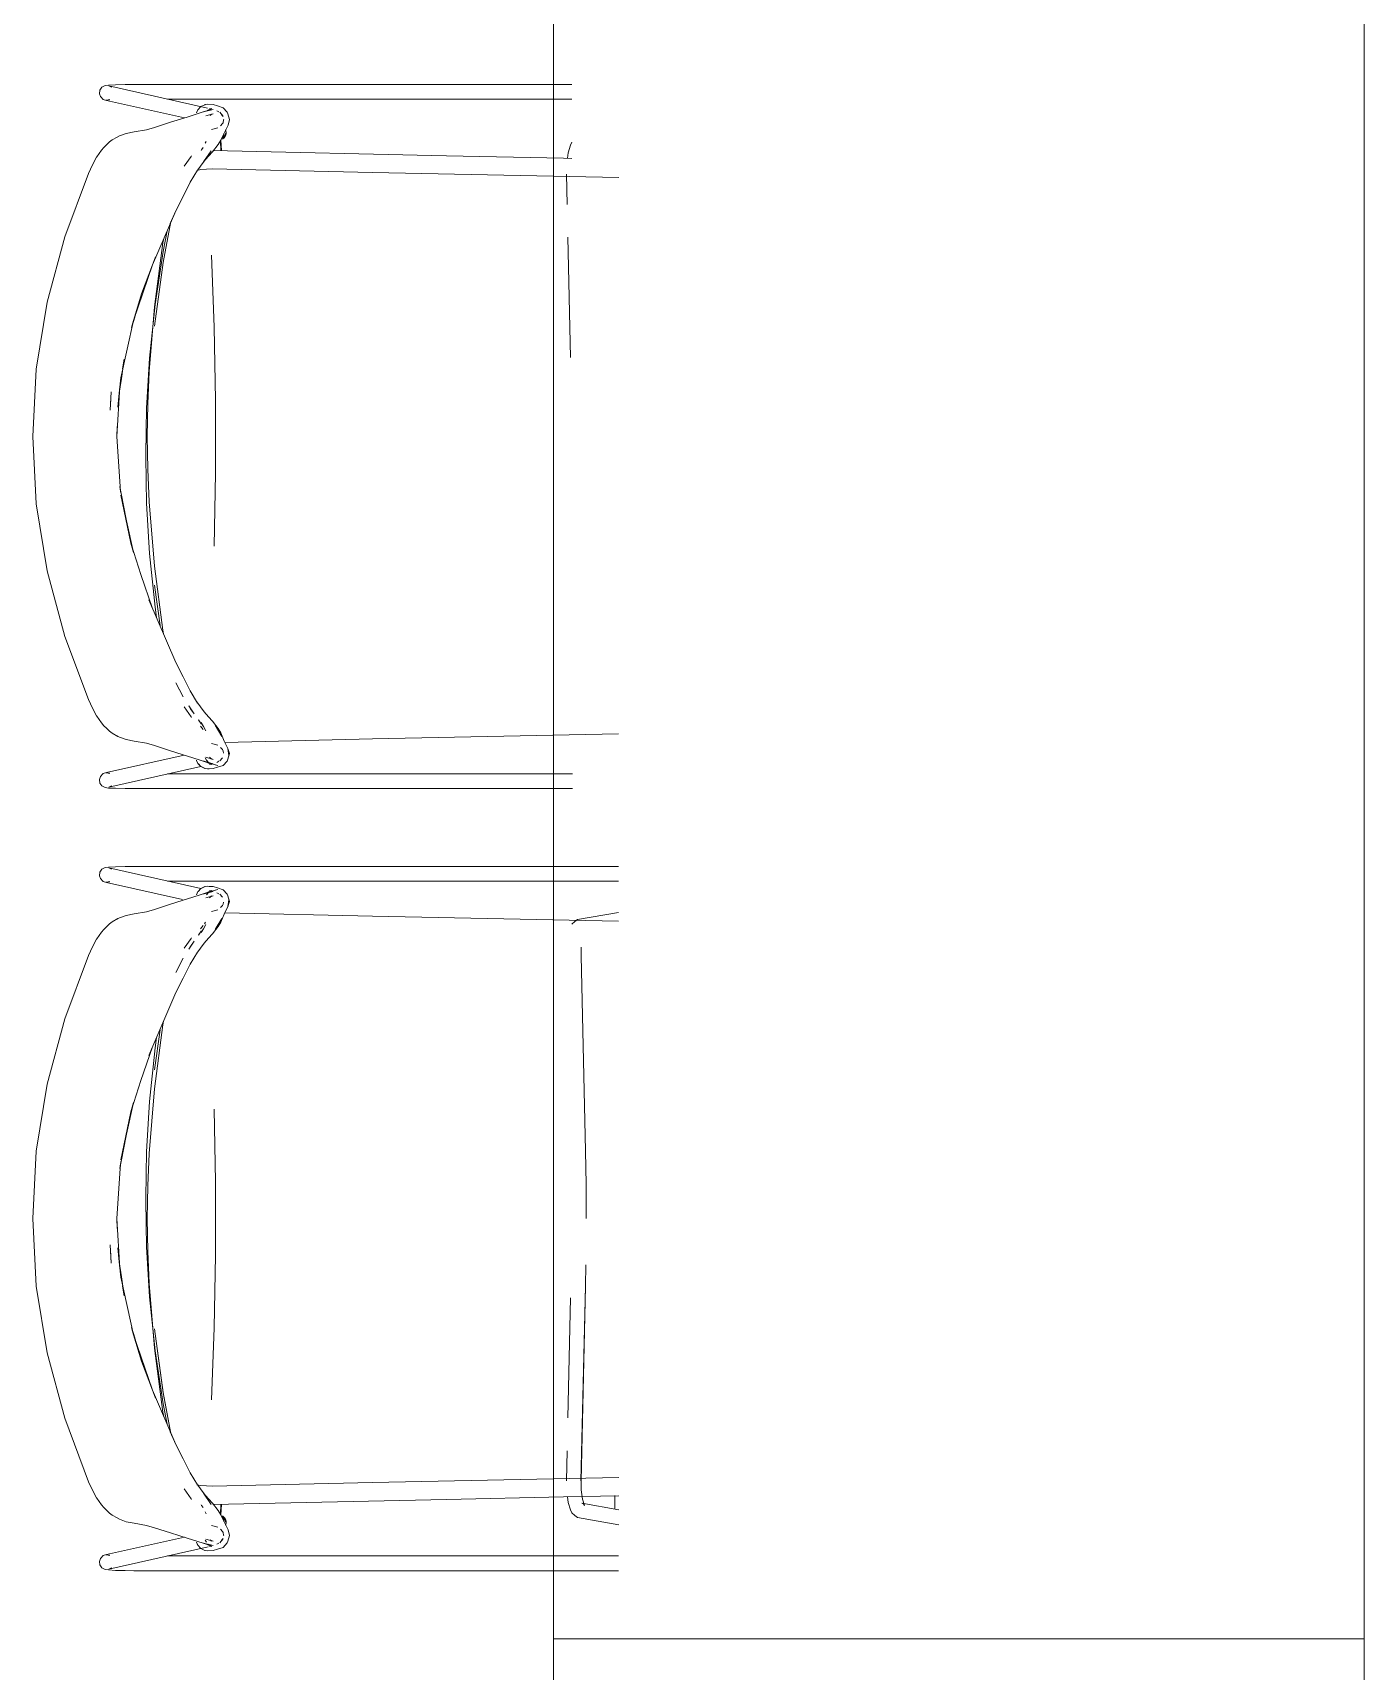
# Model space of a CAD drawing. Header units: millimetres. Extents: x 155927 to 317870, y -36033 to 97293.
# Drawn here: x 207681 to 208666, y 19784 to 20995 of the extents above; entities that cross this region are included whole.
import ezdxf

# ---------------------------------------------------------------- set-up
doc = ezdxf.new("R2010")
doc.units = ezdxf.units.MM
doc.header["$MEASUREMENT"] = 0
doc.layers.add('G-IMPT', color=8, linetype='CONTINUOUS', lineweight=9)
doc.layers.add('I-FURN', color=8, linetype='CONTINUOUS', lineweight=9)

msp = doc.modelspace()

# ---------------------------------------------------------------- linework, layer by layer
at = {"layer": 'G-IMPT'}
for p, q in [((207730.6, 20950.2), (207731, 20952.9)), ((207732.5, 20955), (207731, 20952.9)), ((207734.8, 20956.2), (207732.5, 20955)), ((207737.3, 20956.6), (207734.8, 20956.2)), ((207742.5, 20956.9), (207737.3, 20956.6)), ((207810.5, 20939.6), (207737.5, 20956)), ((207737.5, 20956), (207739.7, 20955)), ((207739.5, 20955.2), (207739.7, 20955)), ((207749.7, 20957), (207742.5, 20956.9)), ((207749.7, 20957), (207756, 20957.1)), ((208080.3, 20957.1), (207756, 20957.1)), ((207730.6, 20950.2), (207731.4, 20948.1)), ((207731.7, 20947.8), (207731.4, 20948.1)), ((207731.7, 20947.8), (207733.5, 20945.9)), ((207733.5, 20945.9), (207733.2, 20946.2)), ((207736, 20945.1), (207733.5, 20945.9)), ((207738.3, 20945.9), (207735.7, 20945.4)), ((207738, 20945.7), (207735.7, 20945.4)), ((207736, 20945.1), (207793.5, 20932.3)), ((208080.3, 20946.2), (207781, 20946.2)), ((207805.5, 20940.5), (207803.6, 20938.6)), ((207805.5, 20940.5), (207805.7, 20940.7)), ((207808.6, 20942.1), (207805.7, 20940.7)), ((207808.9, 20942.2), (207808.6, 20942.1)), ((207808.9, 20942.2), (207810.6, 20942.5)), ((207814.7, 20942.2), (207810.6, 20942.5)), ((207814.7, 20942.2), (207817.9, 20941.3)), ((207822.1, 20939.9), (207817.9, 20941.3)), ((207822.1, 20939.9), (207825.2, 20936.6)), ((207783.2, 20929.1), (207771.3, 20925.3)), ((207795.7, 20933), (207783.2, 20929.1)), ((207807.5, 20936.8), (207795.7, 20933)), ((207802.4, 20936.2), (207803.6, 20938.6)), ((207802.4, 20936.1), (207803.6, 20938.6)), ((207803.5, 20938.4), (207802.4, 20936.1)), ((207802.4, 20936.2), (207802.4, 20936.1)), ((207803.5, 20938.4), (207803.6, 20938.6)), ((207814.9, 20938.6), (207806.8, 20936.6)), ((207812.6, 20938.4), (207806.8, 20936.6)), ((207807.5, 20936.8), (207814.9, 20938.6)), ((207814.9, 20935.4), (207809.4, 20933.9)), ((207810.4, 20937.7), (207813.5, 20939.2)), ((207810.4, 20937.7), (207812.6, 20938.4)), ((207811.5, 20937.9), (207813.5, 20939.2)), ((207813.9, 20938.8), (207812, 20939.2)), ((207812.5, 20934.2), (207813.6, 20935.2)), ((207812.5, 20934.2), (207813.1, 20934.9)), ((207814.9, 20935.4), (207812.8, 20934.5)), ((207813.6, 20935.2), (207812.8, 20934.5)), ((207817.5, 20937.6), (207819.1, 20936.8)), ((207817.9, 20937.3), (207819.1, 20936.8)), ((207821.9, 20933.9), (207819.7, 20936.5)), ((207821.8, 20928.2), (207820.2, 20926.4)), ((207820.9, 20934.9), (207822.1, 20933.3)), ((207820.9, 20934.9), (207821.3, 20934.4)), ((207822.1, 20933.3), (207821.3, 20934.4)), ((207821.8, 20928.2), (207822.1, 20928.8)), ((207822.1, 20928.8), (207822.5, 20930.8)), ((207822.6, 20931.4), (207822.5, 20930.8)), ((207825.2, 20936.6), (207825.7, 20935.3)), ((207825.7, 20935.3), (207826.9, 20931.1)), ((207826, 20927), (207826.9, 20931.1)), ((207740.2, 20916.1), (207738.2, 20914.6)), ((207740.2, 20916.1), (207740.6, 20916.3)), ((207740.6, 20916.3), (207743.2, 20917.9)), ((207745.4, 20919.1), (207743.2, 20917.9)), ((207745.4, 20919.1), (207750.4, 20920.9)), ((207756.4, 20922), (207750.4, 20920.9)), ((207756.4, 20922), (207765.6, 20923.6)), ((207765.6, 20923.6), (207771.3, 20925.3)), ((207818.2, 20925), (207813.5, 20923.7)), ((207820.4, 20915.8), (207818.5, 20912.7)), ((207820.2, 20915.4), (207820.5, 20908.1)), ((207820.2, 20915.4), (207820.6, 20908.1)), ((207820.4, 20915.8), (207822.6, 20920.6)), ((207820.9, 20908.1), (207820.6, 20916.1)), ((207826, 20927), (207821.6, 20918.6)), ((207822.6, 20920.6), (207821.6, 20918.6)), ((207725.5, 20897.6), (207728.6, 20903.2)), ((207728.8, 20903.5), (207728.6, 20903.2)), ((207728.8, 20903.5), (207732.2, 20908.4)), ((207732.2, 20908.4), (207733.9, 20910.5)), ((207735.8, 20912.3), (207733.9, 20910.5)), ((207738.2, 20914.6), (207735.8, 20912.3)), ((207798.5, 20903.9), (207793.3, 20896.6)), ((207798.9, 20904.4), (207798.5, 20903.9)), ((207805.9, 20908.3), (207806.3, 20908.8)), ((207807.3, 20910.4), (207806.3, 20908.8)), ((207813.3, 20908.1), (207807.7, 20899.8)), ((207811.3, 20904), (207807.7, 20899.8)), ((207813.3, 20908.1), (207808.2, 20900.3)), ((207809, 20913.6), (207809.6, 20915)), ((207811.3, 20904), (207814.2, 20907.2)), ((207818.5, 20912.7), (207814.2, 20907.2)), ((207814.5, 20908.2), (207987.5, 20904.4)), ((208074, 20902.6), (207987.5, 20904.4)), ((208076.9, 20902.5), (208077.4, 20906.6)), ((208077.4, 20906.6), (208079.3, 20912.2)), ((208079.3, 20912.2), (208080.2, 20914.3)), ((207705, 20844.4), (207722.6, 20891.3)), ((207722.6, 20891.3), (207725.5, 20897.6)), ((207797.9, 20884.7), (207803.3, 20893.7)), ((207802.7, 20893.5), (207805.6, 20894.1)), ((207808.2, 20900.3), (207802.8, 20893)), ((207802.8, 20893), (207803.3, 20893.7)), ((207805.6, 20894.1), (207814, 20894.6)), ((207814, 20894.6), (207932.8, 20891.9)), ((208114.9, 20888.2), (207932.8, 20891.9)), ((208080.3, 20902.4), (208074, 20902.6)), ((207792.5, 20874.3), (207797.9, 20884.7)), ((208076.2, 20890.6), (208076.7, 20868.4)), ((207792.5, 20874.3), (207787.2, 20863.7)), ((207769.9, 20823.7), (207787.1, 20863.7)), ((207777.9, 20825.4), (207783.6, 20855.6)), ((207783.6, 20855.6), (207777.9, 20825.5)), ((207783.1, 20854.3), (207787.1, 20863.7)), ((207783.1, 20854.3), (207787.2, 20863.7)), ((207692, 20796), (207705, 20844.4)), ((207777.6, 20839.9), (207778.2, 20843.1)), ((207777.7, 20833.6), (207780.7, 20848.7)), ((208077.2, 20844.1), (208079.3, 20755.2)), ((207771.3, 20792.6), (207777.6, 20839.9)), ((207777.7, 20833.6), (207771.8, 20794.4)), ((207813.5, 20830.8), (207815.6, 20777.6)), ((207769.9, 20823.7), (207755.8, 20782.6)), ((207769.9, 20823.7), (207761.9, 20802.2)), ((207770, 20823.7), (207761.9, 20802.2)), ((207772.1, 20829.5), (207769.9, 20823.7)), ((207772.1, 20829.5), (207770, 20823.7)), ((207771.4, 20778.2), (207777.9, 20825.5)), ((207777.9, 20825.4), (207771.4, 20778.2)), ((207692, 20796), (207683.9, 20746.6)), ((207755.8, 20782.6), (207761.9, 20802.2)), ((207761.9, 20802.2), (207756, 20782.5)), ((207771.8, 20794.4), (207767.7, 20754.7)), ((207746.5, 20740.1), (207755.8, 20782.6)), ((207755.8, 20782.6), (207754.4, 20777.3)), ((207754.4, 20777.3), (207756, 20782.5)), ((207767.4, 20744.8), (207771.3, 20792.6)), ((207816.6, 20723.7), (207815.6, 20777.6)), ((207681.3, 20696.7), (207683.9, 20746.6)), ((207749, 20753.8), (207746.9, 20739.7)), ((207749, 20753.8), (207747.7, 20746.7)), ((207767.7, 20754.7), (207765.6, 20717.6)), ((207743.5, 20696.7), (207745.8, 20733.6)), ((207746.5, 20740.1), (207744.2, 20718.4)), ((207746.5, 20740.1), (207745.3, 20728.7)), ((207746.9, 20739.7), (207745.3, 20728.7)), ((207745.8, 20733.6), (207745.3, 20728.7)), ((207767.4, 20744.8), (207766.5, 20720.8)), ((207739.3, 20729.8), (207738.6, 20716.2)), ((207738.8, 20720.1), (207739.3, 20729.8)), ((207744.2, 20718.4), (207745.3, 20728.7)), ((207816.6, 20723.7), (207816.6, 20669.6)), ((207765.6, 20717.6), (207765.3, 20701.3)), ((207766.5, 20720.8), (207766.1, 20696.7)), ((207743.5, 20696.7), (207743.7, 20704.1)), ((207743.6, 20696.7), (207743.7, 20704.1)), ((207765.3, 20701.3), (207764.9, 20682.4)), ((207681.3, 20696.7), (207683.9, 20646.8)), ((207746, 20659.7), (207743.6, 20696.7)), ((207766.1, 20696.7), (207766.5, 20672.6)), ((207765.3, 20663.6), (207764.9, 20682.4)), ((207765.3, 20663.6), (207765.6, 20647.3)), ((207767.4, 20648.5), (207766.5, 20672.6)), ((207815.6, 20615.7), (207816.6, 20669.6)), ((207745.8, 20659.7), (207746.9, 20653.3)), ((207745.8, 20659.7), (207746.2, 20656.2)), ((207746, 20659.7), (207746.3, 20655.6)), ((207755.8, 20610.8), (207746.5, 20653.3)), ((207753.9, 20617.8), (207746.5, 20653.3)), ((207746.9, 20653.3), (207753.9, 20617.8)), ((207692, 20597.4), (207683.9, 20646.8)), ((207767.7, 20610.2), (207765.6, 20647.3)), ((207771.3, 20600.7), (207767.4, 20648.5)), ((207755.8, 20610.8), (207753.9, 20617.8)), ((207753.9, 20617.8), (207756.2, 20610.9)), ((207761.4, 20594.7), (207756.2, 20610.9)), ((207767.7, 20610.2), (207771.8, 20570.5)), ((207771.3, 20600.7), (207777.6, 20553.4)), ((207705, 20548.9), (207692, 20597.4)), ((207761.4, 20594.7), (207769.9, 20569.6)), ((207769.9, 20569.6), (207767.3, 20576)), ((207787.2, 20529.6), (207767.3, 20576)), ((207775.5, 20557), (207771.4, 20586.7)), ((207775.5, 20557), (207771.4, 20586.7)), ((207773, 20562.9), (207771.8, 20570.5)), ((207777.6, 20553.4), (207778.1, 20550.8)), ((207705, 20548.9), (207722.5, 20502.2)), ((207787.2, 20529.6), (207792.5, 20519)), ((207792.5, 20519), (207797.9, 20508.6)), ((207792.7, 20504.2), (207787.2, 20514.6)), ((207787.2, 20514.6), (207792.2, 20505.2)), ((207792.7, 20504.2), (207792.2, 20505.2)), ((207803.3, 20499.6), (207797.9, 20508.6)), ((207722.5, 20502.2), (207725.5, 20495.7)), ((207728.6, 20490.1), (207725.5, 20495.7)), ((207793.3, 20496.8), (207798.5, 20489.5)), ((207800.7, 20491.5), (207796.8, 20497.4)), ((207796.8, 20497.4), (207798, 20495.4)), ((207800.7, 20491.5), (207798, 20495.4)), ((207808.2, 20493.1), (207802.8, 20500.4)), ((207803.3, 20499.6), (207802.8, 20500.4)), ((207808.2, 20493.1), (207811.3, 20489.3)), ((207728.6, 20490.1), (207728.8, 20489.8)), ((207732.2, 20484.9), (207728.8, 20489.8)), ((207732.2, 20484.9), (207733.9, 20482.8)), ((207735.8, 20481), (207733.9, 20482.8)), ((207735.8, 20481), (207736.3, 20480.5)), ((207738.2, 20478.8), (207736.3, 20480.5)), ((207798.9, 20489), (207798.5, 20489.5)), ((207804.3, 20486.7), (207804, 20487.2)), ((207806, 20484.2), (207804, 20487.2)), ((207804.3, 20486.7), (207806, 20484.2)), ((207807.5, 20480), (207805.4, 20482.4)), ((207807.6, 20482.3), (207805.9, 20485.1)), ((207806.3, 20484.5), (207805.9, 20485.1)), ((207807.6, 20482.3), (207806.3, 20484.5)), ((207807.6, 20482.3), (207807.3, 20482.9)), ((207809.3, 20479.1), (207807.3, 20482.9)), ((207807.6, 20482.3), (207809.3, 20479.1)), ((207814.2, 20486.1), (207811.3, 20489.3)), ((207818.5, 20480.7), (207814.2, 20486.1)), ((207818.7, 20479.4), (207816.4, 20483.1)), ((207816.4, 20483.1), (207821.2, 20474.8)), ((207820.4, 20477.6), (207818.5, 20480.7)), ((207818.7, 20479.4), (207821.2, 20474.8)), ((207740.2, 20477.3), (207738.2, 20478.8)), ((207744.4, 20474.8), (207740.2, 20477.3)), ((207740.2, 20477.3), (207740.6, 20477)), ((207740.2, 20477.3), (207745.4, 20474.3)), ((207740.6, 20477), (207743.2, 20475.5)), ((207743.2, 20475.5), (207745.4, 20474.3)), ((207744.4, 20474.8), (207745.4, 20474.3)), ((207750.4, 20472.5), (207745.4, 20474.3)), ((207756.4, 20471.4), (207750.4, 20472.5)), ((207765.6, 20469.8), (207756.4, 20471.4)), ((207765.6, 20469.8), (207771.3, 20468.1)), ((207771.3, 20468.1), (207783.2, 20464.2)), ((207818.3, 20468.3), (207813.5, 20469.7)), ((207820.4, 20477.6), (207822.9, 20471.5)), ((207825.9, 20465.5), (207822.9, 20471.5)), ((207823.4, 20470.5), (207932.8, 20473)), ((207932.8, 20473), (208114.6, 20476.7)), ((207793.3, 20461.1), (207736, 20448.2)), ((207783.2, 20464.2), (207804.4, 20457.5)), ((207802.4, 20457.2), (207802.4, 20457.3)), ((207802.4, 20457.2), (207803.5, 20454.9)), ((207803.5, 20454.9), (207803.6, 20454.7)), ((207805.7, 20452.6), (207803.6, 20454.7)), ((207812.6, 20454.9), (207804.4, 20457.5)), ((207814.9, 20454.7), (207806.8, 20456.8)), ((207806.8, 20456.8), (207808.1, 20456.5)), ((207814.9, 20454.7), (207808.1, 20456.5)), ((207808.8, 20459.1), (207809.8, 20457.3)), ((207814.8, 20457.9), (207809.4, 20459.5)), ((207811.5, 20455.4), (207809.8, 20457.3)), ((207813.5, 20454.1), (207810.4, 20455.6)), ((207818.2, 20453.3), (207810.4, 20455.6)), ((207813.5, 20454.1), (207811.5, 20455.4)), ((207813.6, 20458.1), (207812.1, 20459.6)), ((207812.1, 20459.6), (207813, 20458.5)), ((207813.6, 20458.1), (207812.4, 20459.1)), ((207814.8, 20457.9), (207812.4, 20459.1)), ((207818.2, 20453.3), (207812.6, 20454.9)), ((207819.1, 20456.5), (207817.5, 20455.7)), ((207817.9, 20456), (207819.1, 20456.5)), ((207821.7, 20459.1), (207819.7, 20456.8)), ((207821.8, 20465.1), (207820.3, 20466.7)), ((207821.8, 20465.1), (207822.3, 20464.1)), ((207825.2, 20456.7), (207822.1, 20453.5)), ((207822.5, 20462.6), (207822.3, 20464.1)), ((207825.7, 20458), (207825.2, 20456.7)), ((207826.9, 20462.2), (207825.6, 20465.9)), ((207826.4, 20460.9), (207825.6, 20465.9)), ((207826.9, 20462.2), (207825.7, 20458)), ((207826.4, 20460.9), (207825.9, 20465.5)), ((207731.4, 20445.2), (207730.6, 20443.1)), ((207731, 20440.4), (207730.6, 20443.1)), ((207731.4, 20445.2), (207733.2, 20447.1)), ((207733.5, 20447.4), (207733.2, 20447.1)), ((207736, 20448.2), (207733.5, 20447.4)), ((207738.3, 20447.5), (207735.7, 20447.9)), ((207738, 20447.6), (207735.7, 20447.9)), ((207737.6, 20437.3), (207805.7, 20452.7)), ((207781, 20447.1), (208080.6, 20447.1)), ((207803.9, 20454.5), (207805.5, 20452.8)), ((207803.9, 20454.5), (207805.7, 20452.6)), ((207808.9, 20451.2), (207805.5, 20452.8)), ((207805.5, 20452.8), (207808.6, 20451.2)), ((207805.5, 20452.8), (207805.7, 20452.6)), ((207808.9, 20451.2), (207805.7, 20452.6)), ((207808.9, 20451.2), (207808.6, 20451.2)), ((207808.9, 20451.2), (207810.6, 20450.9)), ((207811.9, 20451), (207810.6, 20450.9)), ((207814.7, 20451.1), (207811.9, 20451)), ((207812, 20454.1), (207813.9, 20454.5)), ((207817.9, 20452.1), (207814.7, 20451.1)), ((207817.9, 20452.1), (207822.1, 20453.5)), ((207732.5, 20438.3), (207731, 20440.4)), ((207734.8, 20437.1), (207732.5, 20438.3)), ((207734.8, 20437.1), (207737.3, 20436.7)), ((207737.3, 20436.7), (207742.5, 20436.5)), ((207737.6, 20437.3), (207739.7, 20438.4)), ((207739.7, 20438.4), (207739.5, 20438.2)), ((207742.5, 20436.5), (207749.7, 20436.3)), ((207756, 20436.3), (207749.7, 20436.3)), ((208080.6, 20436.3), (207756, 20436.3)), ((207731, 20374.6), (207730.6, 20371.9)), ((207731.4, 20369.8), (207730.6, 20371.9)), ((207732.5, 20376.7), (207731, 20374.6)), ((207734.8, 20377.9), (207732.5, 20376.7)), ((207734.8, 20377.9), (207737.3, 20378.3)), ((207737.3, 20378.3), (207742.5, 20378.5)), ((207737.6, 20377.7), (207805.7, 20362.3)), ((207737.6, 20377.7), (207739.7, 20376.6)), ((207739.7, 20376.6), (207739.5, 20376.8)), ((207742.5, 20378.5), (207749.7, 20378.7)), ((207756, 20378.7), (207749.7, 20378.7)), ((208114.6, 20378.7), (207756, 20378.7)), ((207731.4, 20369.8), (207733.2, 20367.9)), ((207733.5, 20367.6), (207733.2, 20367.9)), ((207736, 20366.8), (207733.5, 20367.6)), ((207738.3, 20367.5), (207735.7, 20367.1)), ((207738, 20367.4), (207735.7, 20367.1)), ((207792.2, 20354.2), (207736, 20366.8)), ((207781, 20367.9), (208114.6, 20367.9)), ((207802.4, 20357.8), (207803.5, 20360.1)), ((207802.4, 20357.8), (207802.4, 20357.7)), ((207803.5, 20360.1), (207803.6, 20360.3)), ((207805.7, 20362.4), (207803.6, 20360.3)), ((207803.9, 20360.5), (207805.7, 20362.4)), ((207803.9, 20360.5), (207805.5, 20362.2)), ((207812.6, 20360.1), (207804.4, 20357.5)), ((207808.9, 20363.9), (207805.5, 20362.2)), ((207805.5, 20362.2), (207808.6, 20363.8)), ((207805.5, 20362.2), (207805.7, 20362.4)), ((207808.9, 20363.9), (207805.7, 20362.4)), ((207814.9, 20360.3), (207806.8, 20358.2)), ((207806.8, 20358.2), (207808.1, 20358.5)), ((207814.9, 20360.3), (207808.1, 20358.5)), ((207808.9, 20363.9), (207808.6, 20363.8)), ((207808.9, 20363.9), (207810.6, 20364.1)), ((207811.5, 20359.6), (207809.8, 20357.7)), ((207818.2, 20361.7), (207810.4, 20359.4)), ((207813.5, 20360.9), (207810.4, 20359.4)), ((207811.9, 20364), (207810.6, 20364.1)), ((207813.5, 20360.9), (207811.5, 20359.6)), ((207814.7, 20363.9), (207811.9, 20364)), ((207812, 20360.9), (207813.9, 20360.5)), ((207818.2, 20361.7), (207812.6, 20360.1)), ((207817.9, 20362.9), (207814.7, 20363.9)), ((207819.1, 20358.5), (207817.5, 20359.3)), ((207817.9, 20362.9), (207822.1, 20361.5)), ((207817.9, 20359), (207819.1, 20358.5)), ((207821.7, 20355.9), (207819.7, 20358.2)), ((207825.2, 20358.3), (207822.1, 20361.5)), ((207825.7, 20357), (207825.2, 20358.3)), ((207765.6, 20345.2), (207771.3, 20346.9)), ((207771.3, 20346.9), (207783.2, 20350.8)), ((207783.2, 20350.8), (207804.4, 20357.5)), ((207814.8, 20357.1), (207809.4, 20355.5)), ((207813.6, 20356.9), (207812.1, 20355.4)), ((207812.1, 20355.4), (207813, 20356.5)), ((207814.8, 20357.1), (207812.4, 20355.9)), ((207813.6, 20356.9), (207812.4, 20355.9)), ((207818.3, 20346.7), (207813.5, 20345.4)), ((207821.8, 20349.9), (207820.3, 20348.3)), ((207821.8, 20349.9), (207822.3, 20350.9)), ((207822.5, 20352.4), (207822.3, 20350.9)), ((207825.9, 20349.5), (207822.9, 20343.5)), ((207826.4, 20354.1), (207825.6, 20349.1)), ((207826.9, 20352.8), (207825.6, 20349.1)), ((207826.9, 20352.8), (207825.7, 20357)), ((207826.4, 20354.1), (207825.9, 20349.5)), ((207735.8, 20334), (207733.9, 20332.2)), ((207735.8, 20334), (207736.3, 20334.5)), ((207738.2, 20336.2), (207736.3, 20334.5)), ((207740.2, 20337.8), (207738.2, 20336.2)), ((207740.2, 20337.8), (207745.4, 20340.7)), ((207744.4, 20340.2), (207740.2, 20337.8)), ((207740.2, 20337.8), (207740.6, 20338)), ((207740.6, 20338), (207743.2, 20339.5)), ((207743.2, 20339.5), (207745.4, 20340.7)), ((207744.4, 20340.2), (207745.4, 20340.7)), ((207750.4, 20342.5), (207745.4, 20340.7)), ((207756.4, 20343.6), (207750.4, 20342.5)), ((207765.6, 20345.2), (207756.4, 20343.6)), ((207807.5, 20335), (207805.4, 20332.6)), ((207809.3, 20335.9), (207807.3, 20332.1)), ((207807.6, 20332.7), (207809.3, 20335.9)), ((207808.4, 20336.2), (207809.1, 20337.4)), ((207818.5, 20334.3), (207814.2, 20328.9)), ((207816.4, 20332), (207821.2, 20340.3)), ((207818.7, 20335.6), (207816.4, 20332)), ((207820.4, 20337.4), (207818.5, 20334.3)), ((207818.7, 20335.6), (207821.2, 20340.3)), ((207820.4, 20337.4), (207822.9, 20343.5)), ((207823.4, 20344.5), (207932.8, 20342)), ((207932.8, 20342), (208114.6, 20338.3)), ((208080.2, 20336), (208082.3, 20337.9)), ((208082.3, 20337.9), (208084.4, 20339.4)), ((208114.6, 20344.7), (208084.4, 20339.4)), ((207728.6, 20324.9), (207725.5, 20319.3)), ((207728.6, 20324.9), (207728.8, 20325.2)), ((207732.2, 20330.1), (207728.8, 20325.2)), ((207732.2, 20330.1), (207733.9, 20332.2)), ((207793.3, 20318.2), (207798.5, 20325.5)), ((207800.7, 20323.5), (207796.8, 20317.6)), ((207800.7, 20323.5), (207798, 20319.6)), ((207798.9, 20326), (207798.5, 20325.5)), ((207808.2, 20321.9), (207802.8, 20314.6)), ((207806, 20330.8), (207804, 20327.8)), ((207804.3, 20328.3), (207804, 20327.8)), ((207804.3, 20328.3), (207806, 20330.8)), ((207807.6, 20332.7), (207805.9, 20329.9)), ((207806.3, 20330.5), (207805.9, 20329.9)), ((207807.6, 20332.7), (207806.3, 20330.5)), ((207807.6, 20332.7), (207807.3, 20332.1)), ((207808.2, 20321.9), (207811.3, 20325.7)), ((207814.2, 20328.9), (207811.3, 20325.7)), ((207705, 20266.1), (207722.5, 20312.8)), ((207722.5, 20312.8), (207725.5, 20319.3)), ((207792.7, 20310.8), (207787.2, 20300.4)), ((207787.2, 20300.4), (207792.2, 20309.8)), ((207792.7, 20310.8), (207792.2, 20309.8)), ((207796.8, 20317.6), (207798, 20319.6)), ((207803.3, 20315.4), (207797.9, 20306.4)), ((207803.3, 20315.4), (207802.8, 20314.6)), ((208087.1, 20312.6), (208087.2, 20319)), ((208087.1, 20312.6), (208090.3, 20168.3)), ((207792.5, 20296), (207797.9, 20306.4)), ((207787.2, 20285.4), (207767.3, 20239)), ((207787.2, 20285.4), (207792.5, 20296)), ((207705, 20266.1), (207692, 20217.6)), ((207771.3, 20214.3), (207777.6, 20261.6)), ((207777.6, 20261.6), (207778.1, 20264.2)), ((207775.5, 20258), (207771.4, 20228.3)), ((207775.5, 20258), (207771.4, 20228.3)), ((207773, 20252.1), (207771.8, 20244.5)), ((207761.4, 20220.3), (207769.9, 20245.4)), ((207769.9, 20245.4), (207767.3, 20239)), ((207767.7, 20204.8), (207771.8, 20244.5)), ((207692, 20217.6), (207683.9, 20168.2)), ((207761.4, 20220.3), (207756.2, 20204.1)), ((207771.3, 20214.3), (207767.4, 20166.5)), ((207755.8, 20204.2), (207746.5, 20161.7)), ((207755.8, 20204.2), (207753.9, 20197.2)), ((207753.9, 20197.2), (207756.2, 20204.1)), ((207767.7, 20204.8), (207765.6, 20167.7)), ((207753.9, 20197.2), (207746.5, 20161.7)), ((207746.9, 20161.7), (207753.9, 20197.2)), ((207815.6, 20199.3), (207816.6, 20145.4)), ((207681.3, 20118.3), (207683.9, 20168.2)), ((207765.3, 20151.4), (207765.6, 20167.7)), ((207767.4, 20166.5), (207766.5, 20142.4)), ((208090.3, 20168.3), (208090.7, 20143.4)), ((207746, 20155.3), (207743.6, 20118.3)), ((207745.8, 20155.3), (207746.9, 20161.7)), ((207745.8, 20155.3), (207746.2, 20158.8)), ((207746, 20155.3), (207746.4, 20160.6)), ((207765.3, 20151.4), (207764.9, 20132.6)), ((207766.1, 20118.3), (207766.5, 20142.4)), ((207816.6, 20091.3), (207816.6, 20145.4)), ((208090.7, 20143.4), (208090.9, 20118.3)), ((207765.3, 20113.7), (207764.9, 20132.6)), ((207681.3, 20118.3), (207683.9, 20068.4)), ((207743.5, 20118.3), (207745.8, 20081.4)), ((207743.5, 20118.3), (207743.7, 20110.9)), ((207743.6, 20118.3), (207743.7, 20110.9)), ((207766.5, 20094.2), (207766.1, 20118.3)), ((207765.6, 20097.4), (207765.3, 20113.7)), ((207739.3, 20085.2), (207738.6, 20098.8)), ((207738.8, 20095.4), (207739.3, 20085.2)), ((207746.5, 20075), (207744.2, 20096.6)), ((207744.2, 20096.6), (207745.3, 20086.3)), ((207767.7, 20060.4), (207765.6, 20097.4)), ((207767.4, 20070.2), (207766.5, 20094.2)), ((207816.6, 20091.3), (207815.6, 20037.4)), ((207745.8, 20081.4), (207745.3, 20086.3)), ((207746.5, 20075), (207745.3, 20086.3)), ((207746.9, 20075.3), (207745.3, 20086.3)), ((208090.4, 20068.4), (208090.6, 20084.2)), ((207692, 20019), (207683.9, 20068.4)), ((207746.5, 20075), (207755.8, 20032.4)), ((207749, 20061.2), (207746.9, 20075.3)), ((207749, 20061.2), (207747.7, 20068.3)), ((207767.4, 20070.2), (207771.3, 20022.4)), ((208086.9, 19924.3), (208090.3, 20068.2)), ((208087.1, 19924.1), (208090.3, 20068.2)), ((207771.8, 20020.6), (207767.7, 20060.4)), ((208077.2, 19970.9), (208079.3, 20059.8)), ((207755.8, 20032.4), (207754.4, 20037.7)), ((207754.4, 20037.7), (207756, 20032.5)), ((207769.9, 19991.3), (207755.8, 20032.4)), ((207755.8, 20032.4), (207761.9, 20012.8)), ((207761.9, 20012.8), (207756, 20032.5)), ((207777.9, 19989.6), (207771.4, 20036.8)), ((207771.4, 20036.8), (207777.9, 19989.5)), ((207813.5, 19984.2), (207815.6, 20037.4)), ((207692, 20019), (207705, 19970.6)), ((207771.3, 20022.4), (207777.6, 19975.1)), ((207777.7, 19981.4), (207771.8, 20020.6)), ((207769.9, 19991.3), (207761.9, 20012.8)), ((207770, 19991.3), (207761.9, 20012.8)), ((207772.1, 19985.5), (207769.9, 19991.3)), ((207769.9, 19991.3), (207787.1, 19951.3)), ((207772.1, 19985.5), (207770, 19991.3)), ((207777.9, 19989.6), (207783.6, 19959.4)), ((207783.6, 19959.4), (207777.9, 19989.5)), ((207705, 19970.6), (207722.6, 19923.7)), ((207777.6, 19975.1), (207778.2, 19971.9)), ((207777.7, 19981.4), (207780.7, 19966.3)), ((207783.1, 19960.7), (207787.1, 19951.3)), ((207783.1, 19960.7), (207787.2, 19951.3)), ((207792.5, 19940.7), (207787.2, 19951.3)), ((208076.2, 19924.4), (208076.7, 19946.6)), ((207792.5, 19940.7), (207797.9, 19930.3)), ((207722.6, 19923.7), (207725.5, 19917.4)), ((207797.9, 19930.3), (207803.3, 19921.3)), ((207802.7, 19921.5), (207805.6, 19920.9)), ((207808.2, 19914.7), (207802.8, 19922.1)), ((207802.8, 19922.1), (207803.3, 19921.3)), ((207814, 19920.4), (207932.8, 19923.1)), ((208114.9, 19926.8), (207932.8, 19923.1)), ((208087.1, 19924.1), (208087.2, 19917.7)), ((207725.5, 19917.4), (207728.6, 19911.8)), ((207728.8, 19911.5), (207728.6, 19911.8)), ((207728.8, 19911.5), (207732.2, 19906.6)), ((207798.5, 19911.1), (207793.3, 19918.4)), ((207798.9, 19910.6), (207798.5, 19911.1)), ((207805.6, 19920.9), (207814, 19920.4)), ((207813.3, 19906.9), (207807.7, 19915.2)), ((207811.3, 19911), (207807.7, 19915.2)), ((207813.3, 19906.9), (207808.2, 19914.7)), ((207811.3, 19911), (207814.2, 19907.8)), ((207814.5, 19906.8), (207987.5, 19910.6)), ((208074, 19912.4), (207987.5, 19910.6)), ((208114.9, 19913.3), (208074, 19912.4)), ((208076.9, 19912.5), (208077.4, 19908.4)), ((208087.2, 19917.7), (208088.1, 19910.8)), ((208088.1, 19910.8), (208089.6, 19906.2)), ((208112, 19903.5), (208112, 19913.6)), ((207732.2, 19906.6), (207733.9, 19904.5)), ((207735.8, 19902.7), (207733.9, 19904.5)), ((207738.2, 19900.4), (207735.8, 19902.7)), ((207740.2, 19898.9), (207738.2, 19900.4)), ((207740.2, 19898.9), (207740.6, 19898.7)), ((207740.6, 19898.7), (207743.2, 19897.1)), ((207805.9, 19906.7), (207806.3, 19906.2)), ((207807.3, 19904.6), (207806.3, 19906.2)), ((207809, 19901.4), (207809.6, 19900)), ((207818.5, 19902.3), (207814.2, 19907.8)), ((207820.4, 19899.2), (207818.5, 19902.3)), ((207820.2, 19899.6), (207820.6, 19906.9)), ((207820.2, 19899.6), (207820.5, 19905.9)), ((207820.4, 19899.2), (207822.6, 19894.4)), ((207820.9, 19906.9), (207820.6, 19898.9)), ((208077.4, 19908.4), (208079.3, 19902.8)), ((208079.3, 19902.8), (208080.2, 19900.7)), ((208082.3, 19898.8), (208080.2, 19900.7)), ((208084.3, 19897.3), (208082.3, 19898.8)), ((208084.3, 19897.3), (208114.9, 19891.9)), ((208087.6, 19907.8), (208089.5, 19906.8)), ((208087.6, 19907.8), (208114.9, 19903)), ((208089.5, 19906.8), (208088.2, 19908.1)), ((208089.6, 19906.2), (208088.2, 19908.1)), ((207745.4, 19895.9), (207743.2, 19897.1)), ((207745.4, 19895.9), (207750.4, 19894.1)), ((207756.4, 19893), (207750.4, 19894.1)), ((207756.4, 19893), (207765.6, 19891.4)), ((207765.6, 19891.4), (207771.3, 19889.7)), ((207783.2, 19885.9), (207771.3, 19889.7)), ((207795.7, 19882), (207783.2, 19885.9)), ((207818.2, 19890), (207813.5, 19891.3)), ((207821.8, 19886.8), (207820.2, 19888.6)), ((207826, 19888), (207821.6, 19896.4)), ((207822.6, 19894.4), (207821.6, 19896.4)), ((207821.8, 19886.8), (207822.1, 19886.2)), ((207822.1, 19886.2), (207822.5, 19884.2)), ((207826, 19888), (207826.9, 19883.9)), ((207736, 19869.9), (207793.5, 19882.7)), ((207811, 19875.6), (207737.5, 19859)), ((207807.5, 19878.2), (207795.7, 19882)), ((207802.4, 19878.8), (207802.4, 19878.9)), ((207803.5, 19876.6), (207802.4, 19878.9)), ((207802.4, 19878.9), (207803.6, 19876.4)), ((207802.4, 19878.8), (207803.6, 19876.4)), ((207803.5, 19876.6), (207803.6, 19876.4)), ((207805.5, 19874.5), (207803.6, 19876.4)), ((207805.5, 19874.5), (207805.7, 19874.3)), ((207808.6, 19872.9), (207805.7, 19874.3)), ((207812.6, 19876.6), (207806.8, 19878.4)), ((207814.9, 19876.4), (207806.8, 19878.4)), ((207807.5, 19878.2), (207814.9, 19876.4)), ((207809, 19880.4), (207809.8, 19878.9)), ((207814.9, 19879.6), (207809.4, 19881.1)), ((207810.4, 19877.3), (207812.6, 19876.6)), ((207810.4, 19877.3), (207813.5, 19875.8)), ((207811.5, 19877.1), (207811, 19877.6)), ((207811.5, 19877.1), (207813.5, 19875.8)), ((207813.9, 19876.2), (207812, 19875.8)), ((207812.5, 19880.8), (207813.6, 19879.8)), ((207812.5, 19880.8), (207813.1, 19880.1)), ((207814.9, 19879.6), (207812.8, 19880.5)), ((207813.6, 19879.8), (207812.8, 19880.5)), ((207814.7, 19872.8), (207817.9, 19873.8)), ((207817.5, 19877.4), (207819.1, 19878.2)), ((207817.9, 19877.7), (207819.1, 19878.2)), ((207822.1, 19875.1), (207817.9, 19873.8)), ((207821.9, 19881.1), (207819.7, 19878.5)), ((207820.9, 19880.1), (207822.1, 19881.7)), ((207820.9, 19880.1), (207821.3, 19880.6)), ((207822.1, 19881.7), (207821.3, 19880.6)), ((207822.1, 19875.1), (207825.2, 19878.4)), ((207822.6, 19883.6), (207822.5, 19884.2)), ((207825.2, 19878.4), (207825.7, 19879.7)), ((207825.7, 19879.7), (207826.9, 19883.9)), ((207730.6, 19864.8), (207731.4, 19866.9)), ((207730.6, 19864.8), (207731, 19862.1)), ((207732.5, 19860), (207731, 19862.1)), ((207731.7, 19867.2), (207731.4, 19866.9)), ((207731.7, 19867.2), (207733.5, 19869.1)), ((207733.5, 19869.1), (207733.2, 19868.8)), ((207736, 19869.9), (207733.5, 19869.1)), ((207738.3, 19869.1), (207735.7, 19869.6)), ((207738, 19869.3), (207735.7, 19869.6)), ((208114.6, 19868.8), (207781, 19868.8)), ((207808.9, 19872.8), (207808.6, 19872.9)), ((207808.9, 19872.8), (207810.6, 19872.5)), ((207814.7, 19872.8), (207810.6, 19872.5)), ((207734.8, 19858.8), (207732.5, 19860)), ((207737.3, 19858.4), (207734.8, 19858.8)), ((207742.5, 19858.1), (207737.3, 19858.4)), ((207737.5, 19859), (207739.7, 19860)), ((207739.5, 19859.8), (207739.7, 19860)), ((207749.7, 19858), (207742.5, 19858.1)), ((207749.7, 19858), (207756, 19857.9)), ((208114.6, 19857.9), (207756, 19857.9))]:
    msp.add_line(p, q, dxfattribs=at)
at = {"layer": 'I-FURN'}
for p, q in [((208066.5, 21007.5), (208066.5, 19807.4)), ((208666.5, 19807.4), (208666.5, 21007.5)), ((207821.9, 20916.9), (207820.7, 20916.7)), ((207821.9, 20916.9), (207821.6, 20918.3)), ((207821.9, 20916.9), (207821.7, 20918.6)), ((207821.9, 20916.9), (207824.5, 20921.9)), ((207821.9, 20916.9), (207822.6, 20920.7)), ((207821.9, 20916.9), (207822.1, 20919.5)), ((207821.9, 20916.9), (207821.9, 20918.9)), ((207821.9, 20916.9), (207822.9, 20917.7)), ((207824.5, 20921.9), (207822.9, 20917.7)), ((207822.9, 20917.7), (207823.6, 20918.6)), ((207824.5, 20921.9), (207823.6, 20918.6)), ((207824.1, 20919.6), (207823.6, 20918.6)), ((207823.9, 20923.5), (207824.5, 20921.9)), ((207824.5, 20921.9), (207824.1, 20919.6)), ((207824.4, 20920.8), (207824.1, 20919.6)), ((207824.5, 20921.9), (207824.4, 20920.8)), ((207821.9, 19898.1), (207820.7, 19898.3)), ((207821.9, 19898.1), (207821.6, 19896.7)), ((207821.9, 19898.1), (207821.7, 19896.4)), ((207821.9, 19898.1), (207822.9, 19897.3)), ((207821.9, 19898.1), (207822.6, 19894.3)), ((207821.9, 19898.1), (207824.5, 19893.1)), ((207821.9, 19898.1), (207822.1, 19895.5)), ((207821.9, 19898.1), (207821.9, 19896.1)), ((207822.9, 19897.3), (207823.6, 19896.4)), ((207824.5, 19893.1), (207822.9, 19897.3)), ((207824.1, 19895.4), (207823.6, 19896.4)), ((207824.5, 19893.1), (207823.6, 19896.4)), ((207823.9, 19891.5), (207824.5, 19893.1)), ((207824.4, 19894.2), (207824.1, 19895.4)), ((207824.5, 19893.1), (207824.1, 19895.4)), ((207824.5, 19893.1), (207824.4, 19894.2)), ((208666.5, 19807.6), (208066.5, 19807.6)), ((208066.5, 19807.6), (208066.5, 18607.6)), ((208066.5, 19807.4), (208666.5, 19807.4)), ((208666.5, 18607.6), (208666.5, 19807.6))]:
    msp.add_line(p, q, dxfattribs=at)

doc.saveas('drawing.dxf')
